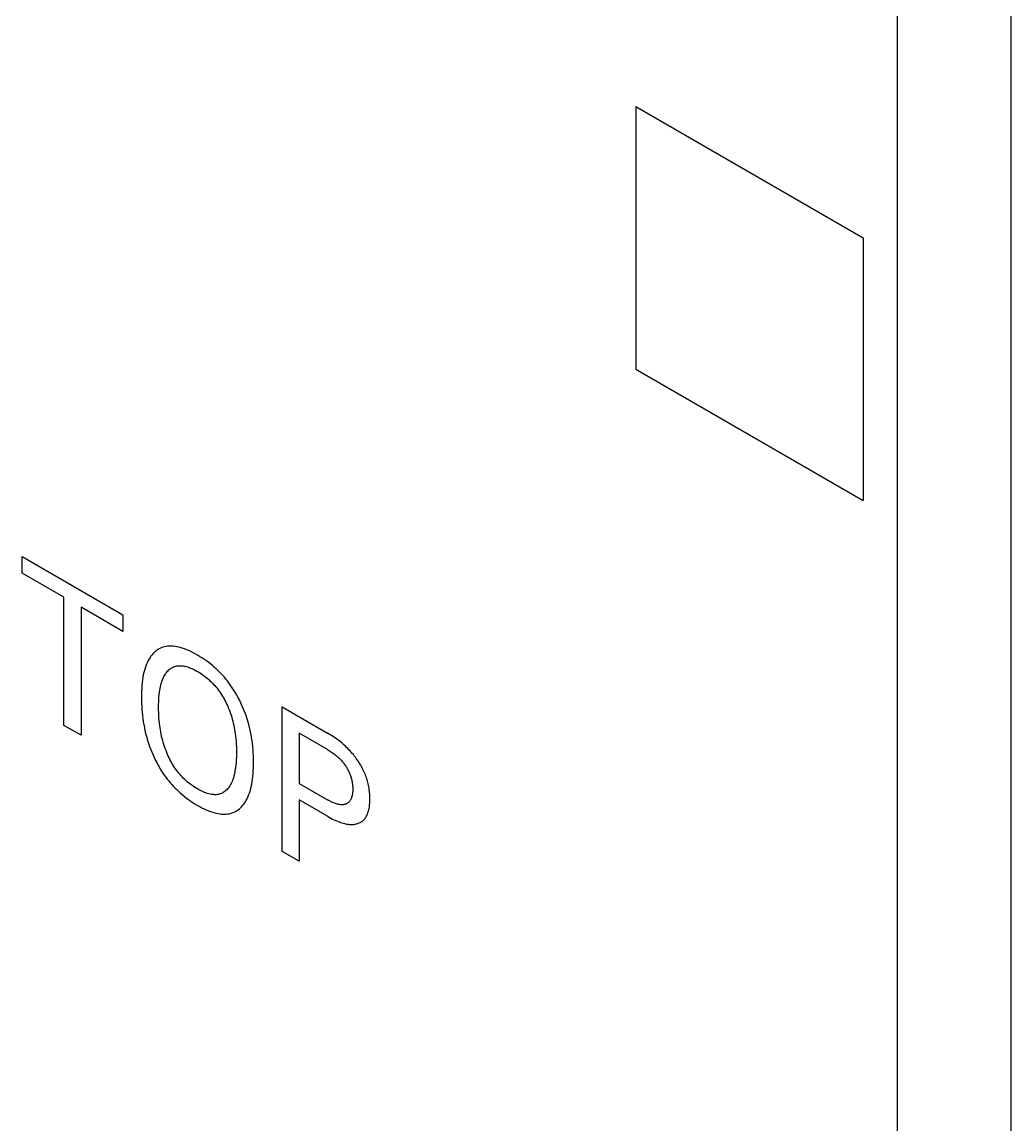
# Model space of a CAD drawing. Extents: x 0 to 420, y 0 to 297.
# Drawn here: x 183.58 to 195.88, y 130.12 to 143.83 of the extents above; entities that cross this region are included whole.
import ezdxf

# ---------------------------------------------------------------- set-up
doc = ezdxf.new("R2010")
doc.units = 0
doc.header["$LTSCALE"] = 23.1
doc.layers.add('40000_ISO', color=7, linetype='CONTINUOUS')

msp = doc.modelspace()

# ---------------------------------------------------------------- linework, layer by layer
at = {"layer": '40000_ISO', "color": 7, "linetype": 'CONTINUOUS'}
for p, q in [((194.467, 144.537), (194.467, 109.427)), ((195.881, 144.537), (195.881, 109.427)), ((191.214, 142.781), (191.214, 139.515)), ((191.214, 142.781), (194.042, 141.148)), ((194.042, 141.148), (194.042, 137.882)), ((191.214, 139.515), (194.042, 137.882)), ((183.582, 136.982), (183.582, 137.186)), ((183.582, 137.186), (184.837, 136.461)), ((184.103, 136.681), (183.582, 136.982)), ((184.103, 135.088), (184.103, 136.681)), ((184.316, 136.558), (184.316, 134.965)), ((184.837, 136.257), (184.316, 136.558)), ((184.837, 136.461), (184.837, 136.257)), ((185.274, 136.032), (185.259, 136.023)), ((185.289, 136.041), (185.274, 136.032)), ((185.305, 136.048), (185.289, 136.041)), ((185.321, 136.055), (185.305, 136.048)), ((185.337, 136.061), (185.321, 136.055)), ((185.354, 136.065), (185.337, 136.061)), ((185.372, 136.069), (185.354, 136.065)), ((185.39, 136.071), (185.372, 136.069)), ((185.409, 136.073), (185.39, 136.071)), ((185.428, 136.073), (185.409, 136.073)), ((185.448, 136.073), (185.428, 136.073)), ((185.467, 136.071), (185.448, 136.073)), ((185.487, 136.069), (185.467, 136.071)), ((185.508, 136.065), (185.487, 136.069)), ((185.528, 136.061), (185.508, 136.065)), ((185.549, 136.056), (185.528, 136.061)), ((185.575, 136.048), (185.549, 136.056)), ((185.602, 136.039), (185.575, 136.048)), ((185.629, 136.029), (185.602, 136.039)), ((185.655, 136.017), (185.629, 136.029)), ((185.15, 135.894), (185.14, 135.874)), ((185.161, 135.914), (185.15, 135.894)), ((185.173, 135.932), (185.161, 135.914)), ((185.185, 135.95), (185.173, 135.932)), ((185.198, 135.966), (185.185, 135.95)), ((185.212, 135.982), (185.198, 135.966)), ((185.227, 135.997), (185.212, 135.982)), ((185.232, 136.001), (185.227, 135.997)), ((185.245, 136.012), (185.232, 136.001)), ((185.259, 136.023), (185.245, 136.012)), ((185.682, 136.005), (185.655, 136.017)), ((185.709, 135.991), (185.682, 136.005)), ((185.736, 135.977), (185.709, 135.991)), ((185.763, 135.962), (185.736, 135.977)), ((185.79, 135.946), (185.763, 135.962)), ((185.817, 135.929), (185.79, 135.946)), ((185.844, 135.911), (185.817, 135.929)), ((185.871, 135.893), (185.844, 135.911)), ((185.898, 135.873), (185.871, 135.893)), ((185.103, 135.772), (185.097, 135.744)), ((185.111, 135.799), (185.103, 135.772)), ((185.12, 135.825), (185.111, 135.799)), ((185.13, 135.85), (185.12, 135.825)), ((185.14, 135.874), (185.13, 135.85)), ((185.374, 135.74), (185.384, 135.753)), ((185.384, 135.753), (185.393, 135.763)), ((185.393, 135.763), (185.403, 135.773)), ((185.403, 135.773), (185.413, 135.782)), ((185.413, 135.782), (185.423, 135.79)), ((185.423, 135.79), (185.434, 135.798)), ((185.434, 135.798), (185.445, 135.805)), ((185.445, 135.805), (185.457, 135.811)), ((185.457, 135.811), (185.469, 135.817)), ((185.469, 135.817), (185.482, 135.821)), ((185.482, 135.821), (185.494, 135.825)), ((185.494, 135.825), (185.508, 135.827)), ((185.508, 135.827), (185.521, 135.829)), ((185.521, 135.829), (185.535, 135.83)), ((185.535, 135.83), (185.549, 135.83)), ((185.549, 135.83), (185.564, 135.829)), ((185.564, 135.829), (185.578, 135.828)), ((185.578, 135.828), (185.593, 135.826)), ((185.593, 135.826), (185.608, 135.823)), ((185.608, 135.823), (185.625, 135.819)), ((185.625, 135.819), (185.642, 135.814)), ((185.642, 135.814), (185.659, 135.808)), ((185.659, 135.808), (185.676, 135.801)), ((185.676, 135.801), (185.694, 135.794)), ((185.694, 135.794), (185.711, 135.786)), ((185.711, 135.786), (185.728, 135.777)), ((185.728, 135.777), (185.746, 135.768)), ((185.746, 135.768), (185.763, 135.758)), ((185.763, 135.758), (185.781, 135.748)), ((185.924, 135.853), (185.898, 135.873)), ((185.951, 135.831), (185.924, 135.853)), ((185.977, 135.809), (185.951, 135.831)), ((185.997, 135.79), (185.977, 135.809)), ((186.018, 135.771), (185.997, 135.79)), ((186.038, 135.75), (186.018, 135.771)), ((186.058, 135.73), (186.038, 135.75)), ((185.076, 135.62), (185.072, 135.585)), ((185.08, 135.654), (185.076, 135.62)), ((185.085, 135.687), (185.08, 135.654)), ((185.09, 135.716), (185.085, 135.687)), ((185.097, 135.744), (185.09, 135.716)), ((185.313, 135.609), (185.319, 135.629)), ((185.319, 135.629), (185.326, 135.648)), ((185.326, 135.648), (185.333, 135.665)), ((185.333, 135.665), (185.34, 135.681)), ((185.34, 135.681), (185.347, 135.697)), ((185.347, 135.697), (185.356, 135.712)), ((185.356, 135.712), (185.365, 135.726)), ((185.365, 135.726), (185.374, 135.74)), ((185.781, 135.748), (185.799, 135.737)), ((185.799, 135.737), (185.816, 135.725)), ((185.816, 135.725), (185.834, 135.713)), ((185.834, 135.713), (185.851, 135.7)), ((185.851, 135.7), (185.868, 135.687)), ((185.868, 135.687), (185.885, 135.673)), ((185.885, 135.673), (185.903, 135.658)), ((185.903, 135.658), (185.919, 135.643)), ((185.919, 135.643), (185.934, 135.629)), ((185.934, 135.629), (185.949, 135.614)), ((185.949, 135.614), (185.964, 135.598)), ((186.078, 135.708), (186.058, 135.73)), ((186.098, 135.686), (186.078, 135.708)), ((186.117, 135.664), (186.098, 135.686)), ((186.135, 135.641), (186.117, 135.664)), ((186.153, 135.617), (186.135, 135.641)), ((186.171, 135.593), (186.153, 135.617)), ((185.068, 135.514), (185.067, 135.478)), ((185.067, 135.478), (185.067, 135.441)), ((185.07, 135.55), (185.068, 135.514)), ((185.072, 135.585), (185.07, 135.55)), ((185.287, 135.472), (185.291, 135.502)), ((185.291, 135.502), (185.294, 135.524)), ((185.294, 135.524), (185.298, 135.546)), ((185.298, 135.546), (185.303, 135.568)), ((185.303, 135.568), (185.308, 135.588)), ((185.308, 135.588), (185.313, 135.609)), ((185.964, 135.598), (185.979, 135.582)), ((185.979, 135.582), (185.993, 135.566)), ((185.993, 135.566), (186.007, 135.549)), ((186.007, 135.549), (186.02, 135.531)), ((186.02, 135.531), (186.033, 135.513)), ((186.033, 135.513), (186.046, 135.495)), ((186.046, 135.495), (186.059, 135.476)), ((186.059, 135.476), (186.071, 135.457)), ((186.188, 135.569), (186.171, 135.593)), ((186.205, 135.544), (186.188, 135.569)), ((186.221, 135.518), (186.205, 135.544)), ((186.236, 135.493), (186.221, 135.518)), ((186.252, 135.467), (186.236, 135.493)), ((185.067, 135.441), (185.067, 135.403)), ((185.067, 135.403), (185.068, 135.365)), ((185.068, 135.365), (185.07, 135.327)), ((185.279, 135.316), (185.28, 135.348)), ((185.28, 135.348), (185.281, 135.38)), ((185.281, 135.38), (185.282, 135.411)), ((185.282, 135.411), (185.284, 135.442)), ((185.284, 135.442), (185.287, 135.472)), ((186.071, 135.457), (186.083, 135.437)), ((186.083, 135.437), (186.094, 135.417)), ((186.094, 135.417), (186.105, 135.397)), ((186.105, 135.397), (186.115, 135.376)), ((186.115, 135.376), (186.125, 135.356)), ((186.125, 135.356), (186.135, 135.335)), ((186.266, 135.44), (186.252, 135.467)), ((186.28, 135.414), (186.266, 135.44)), ((186.294, 135.387), (186.28, 135.414)), ((186.308, 135.358), (186.294, 135.387)), ((186.321, 135.329), (186.308, 135.358)), ((185.07, 135.327), (185.072, 135.288)), ((185.072, 135.288), (185.075, 135.249)), ((185.075, 135.249), (185.08, 135.209)), ((185.08, 135.209), (185.085, 135.17)), ((185.28, 135.283), (185.279, 135.316)), ((185.281, 135.249), (185.28, 135.283)), ((185.282, 135.215), (185.281, 135.249)), ((185.284, 135.181), (185.282, 135.215)), ((186.135, 135.335), (186.144, 135.314)), ((186.144, 135.314), (186.147, 135.307)), ((186.147, 135.307), (186.157, 135.283)), ((186.157, 135.283), (186.165, 135.26)), ((186.165, 135.26), (186.174, 135.236)), ((186.174, 135.236), (186.182, 135.213)), ((186.182, 135.213), (186.189, 135.189)), ((186.333, 135.299), (186.321, 135.329)), ((186.345, 135.27), (186.333, 135.299)), ((186.357, 135.241), (186.345, 135.27)), ((186.367, 135.211), (186.357, 135.241)), ((186.377, 135.182), (186.367, 135.211)), ((186.816, 133.522), (186.816, 135.318)), ((186.816, 135.318), (187.382, 134.992)), ((184.316, 134.965), (184.103, 135.088)), ((185.085, 135.17), (185.09, 135.134)), ((185.09, 135.134), (185.096, 135.098)), ((185.096, 135.098), (185.103, 135.062)), ((185.287, 135.147), (185.284, 135.181)), ((185.291, 135.112), (185.287, 135.147)), ((185.294, 135.086), (185.291, 135.112)), ((185.298, 135.059), (185.294, 135.086)), ((186.189, 135.189), (186.196, 135.166)), ((186.196, 135.166), (186.202, 135.142)), ((186.202, 135.142), (186.209, 135.115)), ((186.209, 135.115), (186.215, 135.088)), ((186.215, 135.088), (186.22, 135.062)), ((186.387, 135.152), (186.377, 135.182)), ((186.398, 135.116), (186.387, 135.152)), ((186.407, 135.08), (186.398, 135.116)), ((186.416, 135.044), (186.407, 135.08)), ((185.103, 135.062), (185.11, 135.026)), ((185.11, 135.026), (185.119, 134.989)), ((185.119, 134.989), (185.128, 134.952)), ((185.128, 134.952), (185.139, 134.916)), ((185.302, 135.033), (185.298, 135.059)), ((185.307, 135.006), (185.302, 135.033)), ((185.312, 134.978), (185.307, 135.006)), ((185.318, 134.951), (185.312, 134.978)), ((185.325, 134.924), (185.318, 134.951)), ((186.22, 135.062), (186.225, 135.035)), ((186.225, 135.035), (186.23, 135.008)), ((186.23, 135.008), (186.234, 134.982)), ((186.234, 134.982), (186.237, 134.956)), ((186.237, 134.956), (186.241, 134.922)), ((186.424, 135.008), (186.416, 135.044)), ((186.431, 134.972), (186.424, 135.008)), ((186.437, 134.937), (186.431, 134.972)), ((186.443, 134.902), (186.437, 134.937)), ((187.029, 134.992), (187.029, 134.365)), ((187.382, 134.788), (187.029, 134.992)), ((187.402, 134.979), (187.382, 134.992)), ((187.423, 134.967), (187.402, 134.979)), ((187.444, 134.954), (187.423, 134.967)), ((187.464, 134.94), (187.444, 134.954)), ((187.485, 134.926), (187.464, 134.94)), ((185.139, 134.916), (185.148, 134.886)), ((185.148, 134.886), (185.157, 134.856)), ((185.157, 134.856), (185.168, 134.827)), ((185.168, 134.827), (185.178, 134.797)), ((185.178, 134.797), (185.19, 134.767)), ((185.331, 134.899), (185.325, 134.924)), ((185.338, 134.874), (185.331, 134.899)), ((185.346, 134.849), (185.338, 134.874)), ((185.354, 134.824), (185.346, 134.849)), ((185.363, 134.8), (185.354, 134.824)), ((185.372, 134.775), (185.363, 134.8)), ((186.241, 134.922), (186.244, 134.888)), ((186.244, 134.888), (186.246, 134.855)), ((186.246, 134.855), (186.247, 134.821)), ((186.247, 134.821), (186.248, 134.789)), ((186.448, 134.863), (186.443, 134.902)), ((186.452, 134.824), (186.448, 134.863)), ((186.456, 134.786), (186.452, 134.824)), ((187.505, 134.911), (187.485, 134.926)), ((187.525, 134.895), (187.505, 134.911)), ((187.541, 134.883), (187.525, 134.895)), ((187.557, 134.87), (187.541, 134.883)), ((187.572, 134.857), (187.557, 134.87)), ((187.588, 134.843), (187.572, 134.857)), ((187.603, 134.829), (187.588, 134.843)), ((187.618, 134.815), (187.603, 134.829)), ((187.634, 134.8), (187.618, 134.815)), ((187.648, 134.785), (187.634, 134.8)), ((185.19, 134.767), (185.202, 134.738)), ((185.202, 134.738), (185.215, 134.708)), ((185.215, 134.708), (185.229, 134.679)), ((185.229, 134.679), (185.242, 134.652)), ((185.382, 134.75), (185.372, 134.775)), ((185.391, 134.728), (185.382, 134.75)), ((185.4, 134.707), (185.391, 134.728)), ((185.41, 134.686), (185.4, 134.707)), ((185.421, 134.665), (185.41, 134.686)), ((185.431, 134.645), (185.421, 134.665)), ((186.246, 134.659), (186.244, 134.627)), ((186.247, 134.691), (186.246, 134.659)), ((186.248, 134.723), (186.247, 134.691)), ((186.248, 134.789), (186.249, 134.756)), ((186.249, 134.756), (186.248, 134.723)), ((186.458, 134.748), (186.456, 134.786)), ((186.46, 134.71), (186.458, 134.748)), ((186.461, 134.673), (186.46, 134.71)), ((186.461, 134.636), (186.461, 134.673)), ((187.382, 134.788), (187.394, 134.781)), ((187.394, 134.781), (187.407, 134.773)), ((187.407, 134.773), (187.419, 134.765)), ((187.419, 134.765), (187.432, 134.757)), ((187.432, 134.757), (187.444, 134.748)), ((187.444, 134.748), (187.456, 134.739)), ((187.456, 134.739), (187.469, 134.73)), ((187.469, 134.73), (187.478, 134.722)), ((187.478, 134.722), (187.488, 134.714)), ((187.488, 134.714), (187.497, 134.707)), ((187.497, 134.707), (187.506, 134.698)), ((187.506, 134.698), (187.516, 134.69)), ((187.516, 134.69), (187.525, 134.681)), ((187.525, 134.681), (187.534, 134.672)), ((187.534, 134.672), (187.543, 134.663)), ((187.543, 134.663), (187.551, 134.654)), ((187.551, 134.654), (187.559, 134.645)), ((187.662, 134.77), (187.648, 134.785)), ((187.675, 134.755), (187.662, 134.77)), ((187.689, 134.74), (187.675, 134.755)), ((187.702, 134.724), (187.689, 134.74)), ((187.714, 134.708), (187.702, 134.724)), ((187.727, 134.692), (187.714, 134.708)), ((187.739, 134.676), (187.727, 134.692)), ((187.751, 134.659), (187.739, 134.676)), ((187.762, 134.643), (187.751, 134.659)), ((185.242, 134.652), (185.256, 134.625)), ((185.256, 134.625), (185.27, 134.598)), ((185.27, 134.598), (185.285, 134.571)), ((185.285, 134.571), (185.301, 134.545)), ((185.301, 134.545), (185.317, 134.52)), ((185.317, 134.52), (185.334, 134.494)), ((185.443, 134.624), (185.431, 134.645)), ((185.454, 134.604), (185.443, 134.624)), ((185.467, 134.584), (185.454, 134.604)), ((185.479, 134.565), (185.467, 134.584)), ((185.492, 134.546), (185.479, 134.565)), ((185.505, 134.528), (185.492, 134.546)), ((185.519, 134.51), (185.505, 134.528)), ((186.23, 134.521), (186.226, 134.499)), ((186.234, 134.543), (186.23, 134.521)), ((186.237, 134.565), (186.234, 134.543)), ((186.241, 134.596), (186.237, 134.565)), ((186.244, 134.627), (186.241, 134.596)), ((186.456, 134.489), (186.458, 134.525)), ((186.458, 134.525), (186.46, 134.562)), ((186.46, 134.562), (186.461, 134.598)), ((186.461, 134.598), (186.461, 134.636)), ((187.559, 134.645), (187.567, 134.636)), ((187.567, 134.636), (187.574, 134.627)), ((187.574, 134.627), (187.582, 134.617)), ((187.582, 134.617), (187.589, 134.607)), ((187.589, 134.607), (187.596, 134.598)), ((187.596, 134.598), (187.604, 134.587)), ((187.604, 134.587), (187.61, 134.578)), ((187.61, 134.578), (187.616, 134.568)), ((187.616, 134.568), (187.622, 134.558)), ((187.622, 134.558), (187.628, 134.548)), ((187.628, 134.548), (187.634, 134.537)), ((187.634, 134.537), (187.639, 134.527)), ((187.639, 134.527), (187.645, 134.517)), ((187.645, 134.517), (187.65, 134.506)), ((187.773, 134.626), (187.762, 134.643)), ((187.783, 134.609), (187.773, 134.626)), ((187.794, 134.593), (187.783, 134.609)), ((187.803, 134.575), (187.794, 134.593)), ((187.813, 134.558), (187.803, 134.575)), ((187.822, 134.541), (187.813, 134.558)), ((187.83, 134.523), (187.822, 134.541)), ((187.838, 134.506), (187.83, 134.523)), ((185.334, 134.494), (185.351, 134.469)), ((185.351, 134.469), (185.368, 134.445)), ((185.368, 134.445), (185.387, 134.421)), ((185.387, 134.421), (185.406, 134.397)), ((185.406, 134.397), (185.425, 134.374)), ((185.533, 134.493), (185.519, 134.51)), ((185.547, 134.476), (185.533, 134.493)), ((185.561, 134.46), (185.547, 134.476)), ((185.576, 134.444), (185.561, 134.46)), ((185.591, 134.429), (185.576, 134.444)), ((185.606, 134.414), (185.591, 134.429)), ((185.623, 134.399), (185.606, 134.414)), ((185.64, 134.384), (185.623, 134.399)), ((185.658, 134.37), (185.64, 134.384)), ((186.19, 134.382), (186.182, 134.366)), ((186.197, 134.399), (186.19, 134.382)), ((186.203, 134.416), (186.197, 134.399)), ((186.21, 134.436), (186.203, 134.416)), ((186.216, 134.456), (186.21, 134.436)), ((186.221, 134.477), (186.216, 134.456)), ((186.226, 134.499), (186.221, 134.477)), ((186.438, 134.356), (186.443, 134.385)), ((186.443, 134.385), (186.448, 134.419)), ((186.448, 134.419), (186.452, 134.454)), ((186.452, 134.454), (186.456, 134.489)), ((187.65, 134.506), (187.654, 134.495)), ((187.654, 134.495), (187.659, 134.485)), ((187.659, 134.485), (187.663, 134.474)), ((187.663, 134.474), (187.667, 134.463)), ((187.667, 134.463), (187.671, 134.452)), ((187.671, 134.452), (187.674, 134.441)), ((187.674, 134.441), (187.677, 134.431)), ((187.677, 134.431), (187.68, 134.42)), ((187.68, 134.42), (187.683, 134.409)), ((187.683, 134.409), (187.685, 134.398)), ((187.685, 134.398), (187.687, 134.387)), ((187.687, 134.387), (187.689, 134.375)), ((187.845, 134.489), (187.838, 134.506)), ((187.852, 134.473), (187.845, 134.489)), ((187.858, 134.457), (187.852, 134.473)), ((187.864, 134.441), (187.858, 134.457)), ((187.869, 134.425), (187.864, 134.441)), ((187.874, 134.409), (187.869, 134.425)), ((187.879, 134.393), (187.874, 134.409)), ((187.883, 134.377), (187.879, 134.393)), ((185.425, 134.374), (185.444, 134.352)), ((185.444, 134.352), (185.464, 134.33)), ((185.464, 134.33), (185.485, 134.309)), ((185.485, 134.309), (185.505, 134.289)), ((185.505, 134.289), (185.526, 134.269)), ((185.526, 134.269), (185.547, 134.25)), ((185.547, 134.25), (185.573, 134.227)), ((185.675, 134.356), (185.658, 134.37)), ((185.693, 134.343), (185.675, 134.356)), ((185.71, 134.331), (185.693, 134.343)), ((185.728, 134.319), (185.71, 134.331)), ((185.746, 134.308), (185.728, 134.319)), ((185.763, 134.298), (185.746, 134.308)), ((185.781, 134.288), (185.763, 134.298)), ((185.799, 134.278), (185.781, 134.288)), ((185.817, 134.27), (185.799, 134.278)), ((185.834, 134.262), (185.817, 134.27)), ((185.852, 134.254), (185.834, 134.262)), ((185.869, 134.248), (185.852, 134.254)), ((185.886, 134.242), (185.869, 134.248)), ((185.904, 134.237), (185.886, 134.242)), ((186.073, 134.247), (186.061, 134.241)), ((186.085, 134.253), (186.073, 134.247)), ((186.096, 134.261), (186.085, 134.253)), ((186.107, 134.269), (186.096, 134.261)), ((186.118, 134.278), (186.107, 134.269)), ((186.128, 134.287), (186.118, 134.278)), ((186.137, 134.298), (186.128, 134.287)), ((186.146, 134.309), (186.137, 134.298)), ((186.156, 134.322), (186.146, 134.309)), ((186.165, 134.336), (186.156, 134.322)), ((186.174, 134.351), (186.165, 134.336)), ((186.182, 134.366), (186.174, 134.351)), ((186.399, 134.219), (186.409, 134.245)), ((186.409, 134.245), (186.417, 134.272)), ((186.417, 134.272), (186.425, 134.299)), ((186.425, 134.299), (186.432, 134.327)), ((186.432, 134.327), (186.438, 134.356)), ((187.029, 134.365), (187.382, 134.162)), ((187.689, 134.375), (187.691, 134.363)), ((187.691, 134.363), (187.692, 134.352)), ((187.692, 134.244), (187.691, 134.234)), ((187.692, 134.352), (187.693, 134.341)), ((187.693, 134.254), (187.692, 134.244)), ((187.693, 134.341), (187.694, 134.329)), ((187.694, 134.264), (187.693, 134.254)), ((187.694, 134.329), (187.695, 134.318)), ((187.695, 134.275), (187.694, 134.264)), ((187.695, 134.318), (187.695, 134.307)), ((187.695, 134.307), (187.695, 134.297)), ((187.695, 134.297), (187.695, 134.286)), ((187.695, 134.286), (187.695, 134.275)), ((187.887, 134.361), (187.883, 134.377)), ((187.89, 134.345), (187.887, 134.361)), ((187.894, 134.325), (187.89, 134.345)), ((187.898, 134.306), (187.894, 134.325)), ((187.9, 134.287), (187.898, 134.306)), ((187.903, 134.268), (187.9, 134.287)), ((187.905, 134.249), (187.903, 134.268)), ((187.906, 134.231), (187.905, 134.249)), ((185.573, 134.227), (185.6, 134.205)), ((185.6, 134.205), (185.627, 134.184)), ((185.627, 134.184), (185.654, 134.164)), ((185.654, 134.164), (185.681, 134.145)), ((185.681, 134.145), (185.709, 134.127)), ((185.709, 134.127), (185.736, 134.11)), ((185.736, 134.11), (185.763, 134.094)), ((185.921, 134.233), (185.904, 134.237)), ((185.936, 134.23), (185.921, 134.233)), ((185.951, 134.228), (185.936, 134.23)), ((185.966, 134.227), (185.951, 134.228)), ((185.98, 134.226), (185.966, 134.227)), ((185.995, 134.226), (185.98, 134.226)), ((186.008, 134.228), (185.995, 134.226)), ((186.022, 134.23), (186.008, 134.228)), ((186.035, 134.233), (186.022, 134.23)), ((186.048, 134.236), (186.035, 134.233)), ((186.061, 134.241), (186.048, 134.236)), ((186.325, 134.091), (186.337, 134.106)), ((186.337, 134.106), (186.349, 134.122)), ((186.349, 134.122), (186.36, 134.139)), ((186.36, 134.139), (186.37, 134.157)), ((186.37, 134.157), (186.38, 134.175)), ((186.38, 134.175), (186.389, 134.194)), ((186.389, 134.194), (186.399, 134.219)), ((187.029, 134.162), (187.029, 133.399)), ((187.382, 133.958), (187.029, 134.162)), ((187.394, 134.154), (187.382, 134.162)), ((187.407, 134.148), (187.394, 134.154)), ((187.42, 134.141), (187.407, 134.148)), ((187.432, 134.135), (187.42, 134.141)), ((187.445, 134.129), (187.432, 134.135)), ((187.457, 134.124), (187.445, 134.129)), ((187.469, 134.119), (187.457, 134.124)), ((187.479, 134.116), (187.469, 134.119)), ((187.488, 134.113), (187.479, 134.116)), ((187.498, 134.11), (187.488, 134.113)), ((187.507, 134.108), (187.498, 134.11)), ((187.516, 134.106), (187.507, 134.108)), ((187.526, 134.104), (187.516, 134.106)), ((187.598, 134.106), (187.59, 134.104)), ((187.605, 134.108), (187.598, 134.106)), ((187.611, 134.11), (187.605, 134.108)), ((187.617, 134.113), (187.611, 134.11)), ((187.623, 134.116), (187.617, 134.113)), ((187.629, 134.12), (187.623, 134.116)), ((187.635, 134.124), (187.629, 134.12)), ((187.64, 134.128), (187.635, 134.124)), ((187.645, 134.132), (187.64, 134.128)), ((187.65, 134.137), (187.645, 134.132)), ((187.655, 134.143), (187.65, 134.137)), ((187.659, 134.148), (187.655, 134.143)), ((187.663, 134.154), (187.659, 134.148)), ((187.667, 134.161), (187.663, 134.154)), ((187.671, 134.168), (187.667, 134.161)), ((187.674, 134.175), (187.671, 134.168)), ((187.677, 134.182), (187.674, 134.175)), ((187.68, 134.19), (187.677, 134.182)), ((187.683, 134.197), (187.68, 134.19)), ((187.685, 134.205), (187.683, 134.197)), ((187.687, 134.215), (187.685, 134.205)), ((187.689, 134.224), (187.687, 134.215)), ((187.691, 134.234), (187.689, 134.224)), ((187.903, 134.089), (187.905, 134.106)), ((187.905, 134.106), (187.906, 134.123)), ((187.907, 134.212), (187.906, 134.231)), ((187.906, 134.123), (187.907, 134.14)), ((187.908, 134.194), (187.907, 134.212)), ((187.907, 134.14), (187.908, 134.158)), ((187.908, 134.176), (187.908, 134.194)), ((187.908, 134.158), (187.908, 134.176)), ((185.763, 134.094), (185.791, 134.079)), ((185.791, 134.079), (185.818, 134.064)), ((185.818, 134.064), (185.845, 134.051)), ((185.845, 134.051), (185.873, 134.038)), ((185.873, 134.038), (185.9, 134.027)), ((185.9, 134.027), (185.926, 134.017)), ((185.926, 134.017), (185.953, 134.008)), ((185.953, 134.008), (185.98, 134)), ((185.98, 134), (186.001, 133.995)), ((186.001, 133.995), (186.021, 133.991)), ((186.021, 133.991), (186.042, 133.988)), ((186.042, 133.988), (186.062, 133.985)), ((186.062, 133.985), (186.082, 133.984)), ((186.082, 133.984), (186.102, 133.984)), ((186.102, 133.984), (186.121, 133.985)), ((186.121, 133.985), (186.14, 133.987)), ((186.14, 133.987), (186.158, 133.99)), ((186.158, 133.99), (186.176, 133.994)), ((186.176, 133.994), (186.193, 133.999)), ((186.193, 133.999), (186.209, 134.005)), ((186.209, 134.005), (186.226, 134.012)), ((186.226, 134.012), (186.241, 134.021)), ((186.241, 134.021), (186.256, 134.03)), ((186.256, 134.03), (186.271, 134.04)), ((186.271, 134.04), (186.285, 134.051)), ((186.285, 134.051), (186.298, 134.063)), ((186.298, 134.063), (186.312, 134.076)), ((186.312, 134.076), (186.325, 134.091)), ((187.535, 134.103), (187.526, 134.104)), ((187.544, 134.102), (187.535, 134.103)), ((187.552, 134.101), (187.544, 134.102)), ((187.56, 134.101), (187.552, 134.101)), ((187.568, 134.101), (187.56, 134.101)), ((187.575, 134.102), (187.568, 134.101)), ((187.583, 134.103), (187.575, 134.102)), ((187.59, 134.104), (187.583, 134.103)), ((187.867, 133.963), (187.872, 133.974)), ((187.872, 133.974), (187.878, 133.986)), ((187.878, 133.986), (187.882, 133.999)), ((187.882, 133.999), (187.887, 134.012)), ((187.887, 134.012), (187.891, 134.025)), ((187.891, 134.025), (187.895, 134.041)), ((187.895, 134.041), (187.898, 134.056)), ((187.898, 134.056), (187.901, 134.072)), ((187.901, 134.072), (187.903, 134.089)), ((187.382, 133.958), (187.403, 133.946)), ((187.403, 133.946), (187.424, 133.935)), ((187.424, 133.935), (187.444, 133.924)), ((187.444, 133.924), (187.465, 133.914)), ((187.465, 133.914), (187.486, 133.905)), ((187.486, 133.905), (187.507, 133.896)), ((187.507, 133.896), (187.527, 133.888)), ((187.527, 133.888), (187.543, 133.882)), ((187.543, 133.882), (187.559, 133.877)), ((187.559, 133.877), (187.574, 133.872)), ((187.574, 133.872), (187.59, 133.868)), ((187.59, 133.868), (187.606, 133.864)), ((187.606, 133.864), (187.621, 133.861)), ((187.621, 133.861), (187.636, 133.859)), ((187.636, 133.859), (187.651, 133.857)), ((187.651, 133.857), (187.665, 133.856)), ((187.665, 133.856), (187.678, 133.856)), ((187.678, 133.856), (187.691, 133.856)), ((187.691, 133.856), (187.704, 133.857)), ((187.704, 133.857), (187.717, 133.859)), ((187.717, 133.859), (187.729, 133.861)), ((187.729, 133.861), (187.742, 133.863)), ((187.742, 133.863), (187.753, 133.867)), ((187.753, 133.867), (187.764, 133.871)), ((187.764, 133.871), (187.775, 133.875)), ((187.775, 133.875), (187.785, 133.88)), ((187.785, 133.88), (187.795, 133.885)), ((187.795, 133.885), (187.805, 133.892)), ((187.805, 133.892), (187.814, 133.898)), ((187.814, 133.898), (187.823, 133.906)), ((187.823, 133.906), (187.831, 133.914)), ((187.831, 133.914), (187.839, 133.922)), ((187.839, 133.922), (187.847, 133.931)), ((187.847, 133.931), (187.854, 133.941)), ((187.854, 133.941), (187.861, 133.952)), ((187.861, 133.952), (187.867, 133.963)), ((187.029, 133.399), (186.816, 133.522))]:
    msp.add_line(p, q, dxfattribs=at)

doc.saveas('drawing.dxf')
